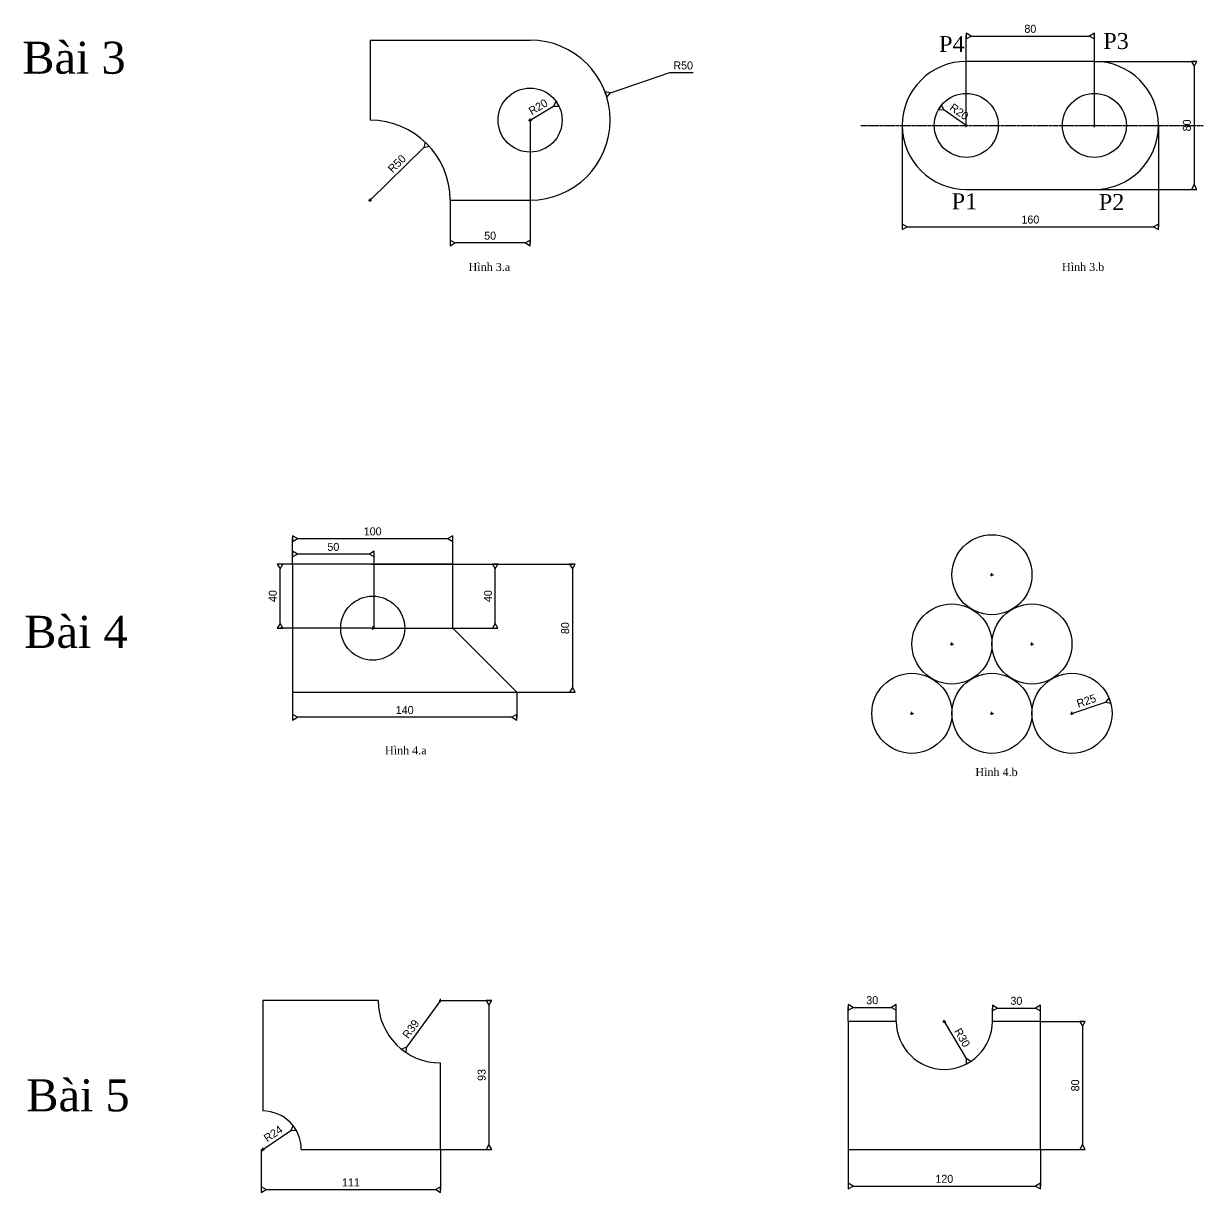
# Model space of a CAD drawing. Header units: inches. Extents: x 90 to 18020, y 90 to 97676.
# Drawn here: x 6142 to 6879, y 96221 to 96951 of the extents above; entities that cross this region are included whole.
import ezdxf

# ---------------------------------------------------------------- set-up
doc = ezdxf.new("R2010")
doc.units = ezdxf.units.IN
doc.header["$MEASUREMENT"] = 0
doc.linetypes.add('CENTER', pattern=[2, 1.25, -0.25, 0.25, -0.25])
doc.layers.add('Cl', color=6, linetype='CENTER')
doc.layers.add('Line1', color=7, linetype='Continuous', lineweight=30)
doc.styles.add('Text1', font='times.ttf')
doc.dimstyles.new('Style1', dxfattribs={"dimtxt": 5, "dimasz": 3, "dimexe": 0.18, "dimexo": 0.0625, "dimgap": 2, "dimtad": 1, "dimtoh": 1, "dimdec": 0, "dimzin": 0, "dimdsep": 46, "dimtxsty": 'Standard', "dimblk": 'DATUMBLANK', "dimcen": 1, "dimadec": 0, "dimazin": 0, "dimtfac": 1, "dimtdec": 0, "dimtofl": 0, "dimtmove": 0, "dimatfit": 1, "dimfxl": 1, "dimtolj": 1, "dimtzin": 0, "dimarcsym": 2})

# ---------------------------------------------------------------- blocks, each defined once
blk = doc.blocks.new('_DatumBlank')
at = {"color": 0, "linetype": 'ByBlock', "lineweight": -2}
for p, q in [((0, 0.58), (-1, 0)), ((-1, 0), (0, -0.58)), ((0, -0.58), (0, 0.58))]:
    blk.add_line(p, q, dxfattribs=at)
blk = doc.blocks.new('*D39')
at = {"color": 0, "lineweight": -2, "transparency": 16777216}
for p, q in [((6458.38, 96890.59), (6458.38, 96813.77)), ((6408.38, 96840.59), (6408.38, 96813.77)), ((6455.38, 96813.95), (6411.38, 96813.95))]:
    blk.add_line(p, q, dxfattribs=at)
at = {"layer": 'Defpoints', "color": 0, "transparency": 16777216}
for p in [(6458.38, 96890.65), (6408.38, 96840.65), (6408.38, 96813.95)]:
    blk.add_point(p, dxfattribs=at)
at = {"color": 0, "lineweight": -2, "transparency": 16777216, "xscale": 3, "yscale": 3, "zscale": 3, "rotation": 180}
blk.add_blockref('_DatumBlank', (6408.38, 96813.95), dxfattribs=at)
at = {"color": 0, "lineweight": -2, "transparency": 16777216, "xscale": 3, "yscale": 3, "zscale": 3}
blk.add_blockref('_DatumBlank', (6458.38, 96813.95), dxfattribs=at)
at = {"color": 0, "transparency": 16777216, "insert": (6433.38, 96818.45), "char_height": 5, "attachment_point": 5}
blk.add_mtext('\\A1;50', dxfattribs=at)
blk = doc.blocks.new('*D41')
at = {"color": 0, "lineweight": -2, "transparency": 16777216}
for p, q in [((6508.57, 96907.68), (6545.71, 96920.29)), ((6545.71, 96920.29), (6560.21, 96920.29)), ((6458.38, 96889.65), (6458.38, 96891.65)), ((6457.38, 96890.65), (6459.38, 96890.65))]:
    blk.add_line(p, q, dxfattribs=at)
at = {"layer": 'Defpoints', "color": 0, "transparency": 16777216}
for p in [(6505.73, 96906.72), (6458.38, 96890.65)]:
    blk.add_point(p, dxfattribs=at)
at = {"color": 0, "lineweight": -2, "transparency": 16777216, "xscale": 3, "yscale": 3, "zscale": 3, "rotation": 198.7460633759187}
blk.add_blockref('_DatumBlank', (6505.73, 96906.72), dxfattribs=at)
at = {"color": 0, "transparency": 16777216, "insert": (6553.96, 96924.79), "char_height": 5, "attachment_point": 5}
blk.add_mtext('\\A1;R50', dxfattribs=at)
blk = doc.blocks.new('*D43')
at = {"color": 0, "lineweight": -2, "transparency": 16777216}
blk.add_line((6458.38, 96890.65), (6472.99, 96899.35), dxfattribs=at)
at = {"layer": 'Defpoints', "color": 0, "transparency": 16777216}
for p in [(6475.56, 96900.88), (6458.38, 96890.65)]:
    blk.add_point(p, dxfattribs=at)
at = {"color": 0, "lineweight": -2, "transparency": 16777216, "xscale": 3, "yscale": 3, "zscale": 3, "rotation": 30.77905843554018}
blk.add_blockref('_DatumBlank', (6475.56, 96900.88), dxfattribs=at)
at = {"color": 0, "transparency": 16777216, "insert": (6463.38, 96898.86), "char_height": 5, "attachment_point": 5, "rotation": 30.77906}
blk.add_mtext('\\A1;R20', dxfattribs=at)
blk = doc.blocks.new('*D44')
at = {"color": 0, "lineweight": -2, "transparency": 16777216}
blk.add_line((6358.38, 96840.65), (6391.92, 96873.58), dxfattribs=at)
at = {"layer": 'Defpoints', "color": 0, "transparency": 16777216}
for p in [(6394.06, 96875.68), (6358.38, 96840.65)]:
    blk.add_point(p, dxfattribs=at)
at = {"color": 0, "lineweight": -2, "transparency": 16777216, "xscale": 3, "yscale": 3, "zscale": 3, "rotation": 44.47267478327696}
blk.add_blockref('_DatumBlank', (6394.06, 96875.68), dxfattribs=at)
at = {"color": 0, "transparency": 16777216, "insert": (6375.17, 96863.44), "char_height": 5, "attachment_point": 5, "rotation": 44.47267}
blk.add_mtext('\\A1;R50', dxfattribs=at)
blk = doc.blocks.new('*D46')
at = {"color": 0, "lineweight": -2, "transparency": 16777216}
for p, q in [((6730.79, 96887.4), (6730.79, 96943.33)), ((6733.79, 96943.15), (6807.79, 96943.15)), ((6810.79, 96887.4), (6810.79, 96943.33))]:
    blk.add_line(p, q, dxfattribs=at)
at = {"layer": 'Defpoints', "color": 0, "transparency": 16777216}
for p in [(6810.79, 96943.15), (6730.79, 96887.34), (6810.79, 96887.34)]:
    blk.add_point(p, dxfattribs=at)
at = {"color": 0, "lineweight": -2, "transparency": 16777216, "xscale": 3, "yscale": 3, "zscale": 3, "rotation": 180}
blk.add_blockref('_DatumBlank', (6730.79, 96943.15), dxfattribs=at)
at = {"color": 0, "lineweight": -2, "transparency": 16777216, "xscale": 3, "yscale": 3, "zscale": 3}
blk.add_blockref('_DatumBlank', (6810.79, 96943.15), dxfattribs=at)
at = {"color": 0, "transparency": 16777216, "insert": (6770.79, 96947.65), "char_height": 5, "attachment_point": 5}
blk.add_mtext('\\A1;80', dxfattribs=at)
blk = doc.blocks.new('*D47')
at = {"color": 0, "lineweight": -2, "transparency": 16777216}
for p, q in [((6810.85, 96927.34), (6873.26, 96927.34)), ((6873.08, 96924.34), (6873.08, 96850.34)), ((6810.85, 96847.34), (6873.26, 96847.34))]:
    blk.add_line(p, q, dxfattribs=at)
at = {"layer": 'Defpoints', "color": 0, "transparency": 16777216}
for p in [(6810.79, 96927.34), (6810.79, 96847.34), (6873.08, 96847.34)]:
    blk.add_point(p, dxfattribs=at)
at = {"color": 0, "lineweight": -2, "transparency": 16777216, "xscale": 3, "yscale": 3, "zscale": 3}
for p, rotation in [((6873.08, 96927.34), 90), ((6873.08, 96847.34), 270)]:
    blk.add_blockref('_DatumBlank', p, dxfattribs=dict(at, rotation=rotation))
at = {"color": 0, "transparency": 16777216, "insert": (6868.58, 96887.34), "char_height": 5, "attachment_point": 5, "rotation": 90}
blk.add_mtext('\\A1;80', dxfattribs=at)
blk = doc.blocks.new('*D48')
at = {"color": 0, "lineweight": -2, "transparency": 16777216}
for p, q in [((6690.79, 96887.28), (6690.79, 96823.82)), ((6850.79, 96887.28), (6850.79, 96823.82)), ((6693.79, 96824), (6847.79, 96824))]:
    blk.add_line(p, q, dxfattribs=at)
at = {"layer": 'Defpoints', "color": 0, "transparency": 16777216}
for p in [(6690.79, 96887.34), (6850.79, 96887.34), (6850.79, 96824)]:
    blk.add_point(p, dxfattribs=at)
at = {"color": 0, "lineweight": -2, "transparency": 16777216, "xscale": 3, "yscale": 3, "zscale": 3, "rotation": 180}
blk.add_blockref('_DatumBlank', (6690.79, 96824), dxfattribs=at)
at = {"color": 0, "lineweight": -2, "transparency": 16777216, "xscale": 3, "yscale": 3, "zscale": 3}
blk.add_blockref('_DatumBlank', (6850.79, 96824), dxfattribs=at)
at = {"color": 0, "transparency": 16777216, "insert": (6770.79, 96828.5), "char_height": 5, "attachment_point": 5}
blk.add_mtext('\\A1;160', dxfattribs=at)
blk = doc.blocks.new('*D49')
at = {"color": 0, "lineweight": -2, "transparency": 16777216}
blk.add_line((6730.79, 96887.34), (6716.81, 96897.02), dxfattribs=at)
at = {"layer": 'Defpoints', "color": 0, "transparency": 16777216}
for p in [(6714.35, 96898.73), (6730.79, 96887.34)]:
    blk.add_point(p, dxfattribs=at)
at = {"color": 0, "lineweight": -2, "transparency": 16777216, "xscale": 3, "yscale": 3, "zscale": 3, "rotation": 145.2802601158772}
blk.add_blockref('_DatumBlank', (6714.35, 96898.73), dxfattribs=at)
at = {"color": 0, "transparency": 16777216, "insert": (6726.36, 96895.88), "char_height": 5, "attachment_point": 5, "rotation": 325.28026}
blk.add_mtext('\\A1;R20', dxfattribs=at)
blk = doc.blocks.new('*D50')
at = {"color": 0, "lineweight": -2, "transparency": 16777216}
for p, q in [((6310.04, 96613.39), (6310.04, 96629.41)), ((6313.04, 96629.23), (6407.04, 96629.23)), ((6410.04, 96613.39), (6410.04, 96629.41))]:
    blk.add_line(p, q, dxfattribs=at)
at = {"layer": 'Defpoints', "color": 0, "transparency": 16777216}
for p in [(6410.04, 96629.23), (6310.04, 96613.32), (6410.04, 96613.32)]:
    blk.add_point(p, dxfattribs=at)
at = {"color": 0, "lineweight": -2, "transparency": 16777216, "xscale": 3, "yscale": 3, "zscale": 3, "rotation": 180}
blk.add_blockref('_DatumBlank', (6310.04, 96629.23), dxfattribs=at)
at = {"color": 0, "lineweight": -2, "transparency": 16777216, "xscale": 3, "yscale": 3, "zscale": 3}
blk.add_blockref('_DatumBlank', (6410.04, 96629.23), dxfattribs=at)
at = {"color": 0, "transparency": 16777216, "insert": (6360.04, 96633.73), "char_height": 5, "attachment_point": 5}
blk.add_mtext('\\A1;100', dxfattribs=at)
blk = doc.blocks.new('*D51')
at = {"color": 0, "lineweight": -2, "transparency": 16777216}
for p, q in [((6310.04, 96613.39), (6310.04, 96619.75)), ((6358.04, 96619.57), (6313.04, 96619.57)), ((6361.04, 96573.39), (6361.04, 96619.75))]:
    blk.add_line(p, q, dxfattribs=at)
at = {"layer": 'Defpoints', "color": 0, "transparency": 16777216}
for p in [(6310.04, 96619.57), (6310.04, 96613.32), (6361.04, 96573.32)]:
    blk.add_point(p, dxfattribs=at)
at = {"color": 0, "lineweight": -2, "transparency": 16777216, "xscale": 3, "yscale": 3, "zscale": 3, "rotation": 180}
blk.add_blockref('_DatumBlank', (6310.04, 96619.57), dxfattribs=at)
at = {"color": 0, "lineweight": -2, "transparency": 16777216, "xscale": 3, "yscale": 3, "zscale": 3}
blk.add_blockref('_DatumBlank', (6361.04, 96619.57), dxfattribs=at)
at = {"color": 0, "transparency": 16777216, "insert": (6335.48, 96624.07), "char_height": 5, "attachment_point": 5}
blk.add_mtext('\\A1;50', dxfattribs=at)
blk = doc.blocks.new('*D52')
at = {"color": 0, "lineweight": -2, "transparency": 16777216}
for p, q in [((6358.98, 96613.32), (6301.97, 96613.32)), ((6302.15, 96576.32), (6302.15, 96610.32)), ((6358.98, 96573.32), (6301.97, 96573.32))]:
    blk.add_line(p, q, dxfattribs=at)
at = {"layer": 'Defpoints', "color": 0, "transparency": 16777216}
for p in [(6302.15, 96613.32), (6359.04, 96613.32), (6359.04, 96573.32)]:
    blk.add_point(p, dxfattribs=at)
at = {"color": 0, "lineweight": -2, "transparency": 16777216, "xscale": 3, "yscale": 3, "zscale": 3}
for p, rotation in [((6302.15, 96613.32), 90), ((6302.15, 96573.32), 270)]:
    blk.add_blockref('_DatumBlank', p, dxfattribs=dict(at, rotation=rotation))
at = {"color": 0, "transparency": 16777216, "insert": (6297.65, 96593.32), "char_height": 5, "attachment_point": 5, "rotation": 90}
blk.add_mtext('\\A1;40', dxfattribs=at)
blk = doc.blocks.new('*D53')
at = {"color": 0, "lineweight": -2, "transparency": 16777216}
for p, q in [((6359.11, 96613.32), (6436.71, 96613.32)), ((6436.53, 96576.32), (6436.53, 96610.32)), ((6359.11, 96573.32), (6436.71, 96573.32))]:
    blk.add_line(p, q, dxfattribs=at)
at = {"layer": 'Defpoints', "color": 0, "transparency": 16777216}
for p in [(6359.04, 96613.32), (6436.53, 96613.32), (6359.04, 96573.32)]:
    blk.add_point(p, dxfattribs=at)
at = {"color": 0, "lineweight": -2, "transparency": 16777216, "xscale": 3, "yscale": 3, "zscale": 3}
for p, rotation in [((6436.53, 96613.32), 90), ((6436.53, 96573.32), 270)]:
    blk.add_blockref('_DatumBlank', p, dxfattribs=dict(at, rotation=rotation))
at = {"color": 0, "transparency": 16777216, "insert": (6432.03, 96593.32), "char_height": 5, "attachment_point": 5, "rotation": 90}
blk.add_mtext('\\A1;40', dxfattribs=at)
blk = doc.blocks.new('*D54')
at = {"color": 0, "lineweight": -2, "transparency": 16777216}
for p, q in [((6410.11, 96613.32), (6484.94, 96613.32)), ((6484.76, 96610.32), (6484.76, 96536.32)), ((6450.11, 96533.32), (6484.94, 96533.32))]:
    blk.add_line(p, q, dxfattribs=at)
at = {"layer": 'Defpoints', "color": 0, "transparency": 16777216}
for p in [(6410.04, 96613.32), (6450.04, 96533.32), (6484.76, 96533.32)]:
    blk.add_point(p, dxfattribs=at)
at = {"color": 0, "lineweight": -2, "transparency": 16777216, "xscale": 3, "yscale": 3, "zscale": 3}
for p, rotation in [((6484.76, 96613.32), 90), ((6484.76, 96533.32), 270)]:
    blk.add_blockref('_DatumBlank', p, dxfattribs=dict(at, rotation=rotation))
at = {"color": 0, "transparency": 16777216, "insert": (6480.26, 96573.32), "char_height": 5, "attachment_point": 5, "rotation": 90}
blk.add_mtext('\\A1;80', dxfattribs=at)
blk = doc.blocks.new('*D55')
at = {"color": 0, "lineweight": -2, "transparency": 16777216}
for p, q in [((6310.04, 96533.26), (6310.04, 96517.48)), ((6450.04, 96533.26), (6450.04, 96517.48)), ((6447.04, 96517.66), (6313.04, 96517.66))]:
    blk.add_line(p, q, dxfattribs=at)
at = {"layer": 'Defpoints', "color": 0, "transparency": 16777216}
for p in [(6310.04, 96533.32), (6450.04, 96533.32), (6310.04, 96517.66)]:
    blk.add_point(p, dxfattribs=at)
at = {"color": 0, "lineweight": -2, "transparency": 16777216, "xscale": 3, "yscale": 3, "zscale": 3, "rotation": 180}
blk.add_blockref('_DatumBlank', (6310.04, 96517.66), dxfattribs=at)
at = {"color": 0, "lineweight": -2, "transparency": 16777216, "xscale": 3, "yscale": 3, "zscale": 3}
blk.add_blockref('_DatumBlank', (6450.04, 96517.66), dxfattribs=at)
at = {"color": 0, "transparency": 16777216, "insert": (6380.04, 96522.16), "char_height": 5, "attachment_point": 5}
blk.add_mtext('\\A1;140', dxfattribs=at)
blk = doc.blocks.new('*D56')
at = {"color": 0, "lineweight": -2, "transparency": 16777216}
blk.add_line((6796.79, 96520.11), (6817.64, 96527.15), dxfattribs=at)
at = {"layer": 'Defpoints', "color": 0, "transparency": 16777216}
for p in [(6820.48, 96528.11), (6796.79, 96520.11)]:
    blk.add_point(p, dxfattribs=at)
at = {"color": 0, "lineweight": -2, "transparency": 16777216, "xscale": 3, "yscale": 3, "zscale": 3, "rotation": 18.65393810708659}
blk.add_blockref('_DatumBlank', (6820.48, 96528.11), dxfattribs=at)
at = {"color": 0, "transparency": 16777216, "insert": (6805.78, 96527.89), "char_height": 5, "attachment_point": 5, "rotation": 18.65394}
blk.add_mtext('\\A1;R25', dxfattribs=at)
blk = doc.blocks.new('*D57')
at = {"color": 0, "lineweight": -2, "transparency": 16777216}
blk.add_line((6291.46, 96247.74), (6308.82, 96259.55), dxfattribs=at)
at = {"layer": 'Defpoints', "color": 0, "transparency": 16777216}
for p in [(6311.3, 96261.24), (6291.46, 96247.74)]:
    blk.add_point(p, dxfattribs=at)
at = {"color": 0, "lineweight": -2, "transparency": 16777216, "xscale": 3, "yscale": 3, "zscale": 3, "rotation": 34.21233682426852}
blk.add_blockref('_DatumBlank', (6311.3, 96261.24), dxfattribs=at)
at = {"color": 0, "transparency": 16777216, "insert": (6297.88, 96257.55), "char_height": 5, "attachment_point": 5, "rotation": 34.21234}
blk.add_mtext('\\A1;R24', dxfattribs=at)
blk = doc.blocks.new('*D58')
at = {"color": 0, "lineweight": -2, "transparency": 16777216}
blk.add_line((6402.46, 96340.74), (6381.23, 96311.67), dxfattribs=at)
at = {"layer": 'Defpoints', "color": 0, "transparency": 16777216}
for p in [(6402.46, 96340.74), (6379.46, 96309.25)]:
    blk.add_point(p, dxfattribs=at)
at = {"color": 0, "lineweight": -2, "transparency": 16777216, "xscale": 3, "yscale": 3, "zscale": 3, "rotation": 233.8612376037122}
blk.add_blockref('_DatumBlank', (6379.46, 96309.25), dxfattribs=at)
at = {"color": 0, "transparency": 16777216, "insert": (6383.89, 96322.94), "char_height": 5, "attachment_point": 5, "rotation": 53.86124}
blk.add_mtext('\\A1;R39', dxfattribs=at)
blk = doc.blocks.new('*D59')
at = {"color": 0, "lineweight": -2, "transparency": 16777216}
for p, q in [((6290.46, 96247.68), (6290.46, 96222.44)), ((6402.46, 96247.68), (6402.46, 96222.44)), ((6293.46, 96222.62), (6399.46, 96222.62))]:
    blk.add_line(p, q, dxfattribs=at)
at = {"layer": 'Defpoints', "color": 0, "transparency": 16777216}
for p in [(6290.46, 96247.74), (6402.46, 96247.74), (6402.46, 96222.62)]:
    blk.add_point(p, dxfattribs=at)
at = {"color": 0, "lineweight": -2, "transparency": 16777216, "xscale": 3, "yscale": 3, "zscale": 3, "rotation": 180}
blk.add_blockref('_DatumBlank', (6290.46, 96222.62), dxfattribs=at)
at = {"color": 0, "lineweight": -2, "transparency": 16777216, "xscale": 3, "yscale": 3, "zscale": 3}
blk.add_blockref('_DatumBlank', (6402.46, 96222.62), dxfattribs=at)
at = {"color": 0, "transparency": 16777216, "insert": (6346.46, 96227.12), "char_height": 5, "attachment_point": 5}
blk.add_mtext('\\A1;111', dxfattribs=at)
blk = doc.blocks.new('*D60')
at = {"color": 0, "lineweight": -2, "transparency": 16777216}
for p, q in [((6402.52, 96340.74), (6432.82, 96340.74)), ((6432.64, 96337.74), (6432.64, 96250.74)), ((6402.52, 96247.74), (6432.82, 96247.74))]:
    blk.add_line(p, q, dxfattribs=at)
at = {"layer": 'Defpoints', "color": 0, "transparency": 16777216}
for p in [(6402.46, 96340.74), (6402.46, 96247.74), (6432.64, 96247.74)]:
    blk.add_point(p, dxfattribs=at)
at = {"color": 0, "lineweight": -2, "transparency": 16777216, "xscale": 3, "yscale": 3, "zscale": 3}
for p, rotation in [((6432.64, 96340.74), 90), ((6432.64, 96247.74), 270)]:
    blk.add_blockref('_DatumBlank', p, dxfattribs=dict(at, rotation=rotation))
at = {"color": 0, "transparency": 16777216, "insert": (6428.14, 96294.24), "char_height": 5, "attachment_point": 5, "rotation": 90}
blk.add_mtext('\\A1;93', dxfattribs=at)
blk = doc.blocks.new('*D61')
at = {"color": 0, "lineweight": -2, "transparency": 16777216}
for p, q in [((6657.06, 96327.8), (6657.06, 96336.6)), ((6660.06, 96336.42), (6684.06, 96336.42)), ((6687.06, 96327.8), (6687.06, 96336.6))]:
    blk.add_line(p, q, dxfattribs=at)
at = {"layer": 'Defpoints', "color": 0, "transparency": 16777216}
for p in [(6687.06, 96336.42), (6657.06, 96327.74), (6687.06, 96327.74)]:
    blk.add_point(p, dxfattribs=at)
at = {"color": 0, "lineweight": -2, "transparency": 16777216, "xscale": 3, "yscale": 3, "zscale": 3, "rotation": 180}
blk.add_blockref('_DatumBlank', (6657.06, 96336.42), dxfattribs=at)
at = {"color": 0, "lineweight": -2, "transparency": 16777216, "xscale": 3, "yscale": 3, "zscale": 3}
blk.add_blockref('_DatumBlank', (6687.06, 96336.42), dxfattribs=at)
at = {"color": 0, "transparency": 16777216, "insert": (6672.06, 96340.92), "char_height": 5, "attachment_point": 5}
blk.add_mtext('\\A1;30', dxfattribs=at)
blk = doc.blocks.new('*D62')
at = {"color": 0, "lineweight": -2, "transparency": 16777216}
for p, q in [((6747.06, 96327.8), (6747.06, 96336.22)), ((6750.06, 96336.04), (6774.06, 96336.04)), ((6777.06, 96327.8), (6777.06, 96336.22))]:
    blk.add_line(p, q, dxfattribs=at)
at = {"layer": 'Defpoints', "color": 0, "transparency": 16777216}
for p in [(6777.06, 96336.04), (6747.06, 96327.74), (6777.06, 96327.74)]:
    blk.add_point(p, dxfattribs=at)
at = {"color": 0, "lineweight": -2, "transparency": 16777216, "xscale": 3, "yscale": 3, "zscale": 3, "rotation": 180}
blk.add_blockref('_DatumBlank', (6747.06, 96336.04), dxfattribs=at)
at = {"color": 0, "lineweight": -2, "transparency": 16777216, "xscale": 3, "yscale": 3, "zscale": 3}
blk.add_blockref('_DatumBlank', (6777.06, 96336.04), dxfattribs=at)
at = {"color": 0, "transparency": 16777216, "insert": (6762.06, 96340.54), "char_height": 5, "attachment_point": 5}
blk.add_mtext('\\A1;30', dxfattribs=at)
blk = doc.blocks.new('*D63')
at = {"color": 0, "lineweight": -2, "transparency": 16777216}
blk.add_line((6717.06, 96327.74), (6730.68, 96304.43), dxfattribs=at)
at = {"layer": 'Defpoints', "color": 0, "transparency": 16777216}
for p in [(6717.06, 96327.74), (6732.19, 96301.84)]:
    blk.add_point(p, dxfattribs=at)
at = {"color": 0, "lineweight": -2, "transparency": 16777216, "xscale": 3, "yscale": 3, "zscale": 3, "rotation": 300.2927854478629}
blk.add_blockref('_DatumBlank', (6732.19, 96301.84), dxfattribs=at)
at = {"color": 0, "transparency": 16777216, "insert": (6728.22, 96317.56), "char_height": 5, "attachment_point": 5, "rotation": 300.29279}
blk.add_mtext('\\A1;R30', dxfattribs=at)
blk = doc.blocks.new('*D64')
at = {"color": 0, "lineweight": -2, "transparency": 16777216}
for p, q in [((6777.12, 96327.74), (6803.52, 96327.74)), ((6803.34, 96324.74), (6803.34, 96250.74)), ((6777.12, 96247.74), (6803.52, 96247.74))]:
    blk.add_line(p, q, dxfattribs=at)
at = {"layer": 'Defpoints', "color": 0, "transparency": 16777216}
for p in [(6777.06, 96327.74), (6777.06, 96247.74), (6803.34, 96247.74)]:
    blk.add_point(p, dxfattribs=at)
at = {"color": 0, "lineweight": -2, "transparency": 16777216, "xscale": 3, "yscale": 3, "zscale": 3}
for p, rotation in [((6803.34, 96327.74), 90), ((6803.34, 96247.74), 270)]:
    blk.add_blockref('_DatumBlank', p, dxfattribs=dict(at, rotation=rotation))
at = {"color": 0, "transparency": 16777216, "insert": (6798.84, 96287.74), "char_height": 5, "attachment_point": 5, "rotation": 90}
blk.add_mtext('\\A1;80', dxfattribs=at)
blk = doc.blocks.new('*D65')
at = {"color": 0, "lineweight": -2, "transparency": 16777216}
for p, q in [((6657.06, 96247.68), (6657.06, 96224.66)), ((6777.06, 96247.68), (6777.06, 96224.66)), ((6660.06, 96224.84), (6774.06, 96224.84))]:
    blk.add_line(p, q, dxfattribs=at)
at = {"layer": 'Defpoints', "color": 0, "transparency": 16777216}
for p in [(6657.06, 96247.74), (6777.06, 96247.74), (6777.06, 96224.84)]:
    blk.add_point(p, dxfattribs=at)
at = {"color": 0, "lineweight": -2, "transparency": 16777216, "xscale": 3, "yscale": 3, "zscale": 3, "rotation": 180}
blk.add_blockref('_DatumBlank', (6657.06, 96224.84), dxfattribs=at)
at = {"color": 0, "lineweight": -2, "transparency": 16777216, "xscale": 3, "yscale": 3, "zscale": 3}
blk.add_blockref('_DatumBlank', (6777.06, 96224.84), dxfattribs=at)
at = {"color": 0, "transparency": 16777216, "insert": (6717.06, 96229.34), "char_height": 5, "attachment_point": 5}
blk.add_mtext('\\A1;120', dxfattribs=at)

msp = doc.modelspace()

# ---------------------------------------------------------------- linework, layer by layer
for p, q in [((6729.79, 96887.34), (6731.79, 96887.34)), ((6730.79, 96886.34), (6730.79, 96888.34)), ((6809.79, 96887.34), (6811.79, 96887.34)), ((6810.79, 96886.34), (6810.79, 96888.34)), ((6357.38, 96840.65), (6359.38, 96840.65)), ((6358.38, 96839.65), (6358.38, 96841.65)), ((6401.46, 96340.74), (6403.46, 96340.74)), ((6402.46, 96339.74), (6402.46, 96341.74)), ((6716.06, 96327.74), (6718.06, 96327.74)), ((6717.06, 96326.74), (6717.06, 96328.74)), ((6290.46, 96247.74), (6292.46, 96247.74)), ((6291.46, 96246.74), (6291.46, 96248.74))]:
    msp.add_line(p, q)
for p in [(6730.79, 96887.34), (6730.79, 96887.34), (6731.79, 96887.34), (6810.79, 96887.34), (6811.79, 96887.34)]:
    msp.add_point(p)
at = {"layer": 'Cl'}
msp.add_line((6664.98, 96887.34), (6878.88, 96887.34), dxfattribs=at)
at = {"layer": 'Line1'}
for p, q in [((6358.38, 96940.65), (6458.38, 96940.65)), ((6358.38, 96940.65), (6358.38, 96890.65)), ((6408.38, 96840.65), (6458.38, 96840.65)), ((6745.79, 96606.71), (6747.79, 96606.71)), ((6746.79, 96605.71), (6746.79, 96607.71)), ((6360.04, 96572.32), (6360.04, 96574.32)), ((6359.04, 96573.32), (6361.04, 96573.32)), ((6450.04, 96533.32), (6410.04, 96573.32)), ((6720.79, 96563.41), (6722.79, 96563.41)), ((6721.79, 96562.41), (6721.79, 96564.41)), ((6770.79, 96563.41), (6772.79, 96563.41)), ((6771.79, 96562.41), (6771.79, 96564.41)), ((6410.04, 96533.32), (6450.04, 96533.32)), ((6695.79, 96520.11), (6697.79, 96520.11)), ((6696.79, 96519.11), (6696.79, 96521.11)), ((6745.79, 96520.11), (6747.79, 96520.11)), ((6746.79, 96519.11), (6746.79, 96521.11)), ((6795.79, 96520.11), (6797.79, 96520.11)), ((6796.79, 96519.11), (6796.79, 96521.11))]:
    msp.add_line(p, q, dxfattribs=at)
for points in [[(6810.79, 96927.34), (6730.79, 96927.34)], [(6730.79, 96847.34), (6810.79, 96847.34)], [(6410.04, 96573.32), (6410.04, 96613.32), (6310.04, 96613.32), (6310.04, 96533.32), (6410.04, 96533.32)], [(6363.46, 96340.74), (6291.46, 96340.74), (6291.46, 96271.74)], [(6687.06, 96327.74), (6657.06, 96327.74), (6657.06, 96247.74), (6777.06, 96247.74), (6777.06, 96327.74), (6747.06, 96327.74)], [(6315.46, 96247.74), (6402.46, 96247.74), (6402.46, 96301.74)]]:
    msp.add_lwpolyline(points, dxfattribs=at)
for centre, radius in [((6458.38, 96890.65), 20), ((6730.79, 96887.34), 20), ((6810.79, 96887.34), 20), ((6746.79, 96606.71), 25), ((6360.04, 96573.32), 20), ((6721.79, 96563.41), 25), ((6771.79, 96563.41), 25), ((6696.79, 96520.11), 25), ((6746.79, 96520.11), 25), ((6796.79, 96520.11), 25)]:
    msp.add_circle(centre, radius, dxfattribs=at)
for centre, radius, start, end in [((6458.38, 96890.65), 50, 270, 90), ((6730.79, 96887.34), 40, 90, 270), ((6810.79, 96887.34), 40, 270, 90), ((6358.38, 96840.65), 50, 0, 90), ((6402.46, 96340.74), 39, 180, 270), ((6717.06, 96327.74), 30, 180, 0), ((6291.46, 96247.74), 24, 0, 90)]:
    msp.add_arc(centre, radius, start, end, dxfattribs=at)

# ---------------------------------------------------------------- texts
at = {"style": 'Text1'}
for s, p in [('P4', (6713.79, 96933.2)), ('P3', (6816.32, 96935.06)), ('P1', (6721.66, 96834.93)), ('P2', (6813.53, 96834.49))]:
    msp.add_text(s, height=10, dxfattribs=at).set_placement(p)
at = {"color": 2, "style": 'Text1'}
for s, height, p in [('Bài 3', 20, (6141.14, 96919.63)), ('Hình 3.a', 5, (6419.92, 96796.43)), ('Hình 3.b', 5, (6790.55, 96796.43)), ('Bài 4', 20, (6142.4, 96561.03)), ('Hình 4.a', 5, (6367.71, 96494.52)), ('Hình 4.b', 5, (6736.47, 96480.93)), ('Bài 5', 20, (6143.66, 96271.56))]:
    msp.add_text(s, height=height, dxfattribs=at).set_placement(p)

# ---------------------------------------------------------------- dimensions: what is measured, and where the dimension line sits
for base, p1, p2, picture, middle in [((6810.79, 96943.15), (6730.79, 96887.34), (6810.79, 96887.34), '*D46', (6770.79, 96947.65)), ((6408.38, 96813.95), (6458.38, 96890.65), (6408.38, 96840.65), '*D39', (6433.38, 96818.45)), ((6850.79, 96824), (6690.79, 96887.34), (6850.79, 96887.34), '*D48', (6770.79, 96828.5)), ((6410.04, 96629.23), (6310.04, 96613.32), (6410.04, 96613.32), '*D50', (6360.04, 96633.73)), ((6310.04, 96517.66), (6450.04, 96533.32), (6310.04, 96533.32), '*D55', (6380.04, 96522.16)), ((6687.06, 96336.42), (6657.06, 96327.74), (6687.06, 96327.74), '*D61', (6672.06, 96340.92)), ((6777.06, 96336.04), (6747.06, 96327.74), (6777.06, 96327.74), '*D62', (6762.06, 96340.54)), ((6777.06, 96224.84), (6657.06, 96247.74), (6777.06, 96247.74), '*D65', (6717.06, 96229.34))]:
    dim = msp.add_linear_dim(base=base, p1=p1, p2=p2, dimstyle='Style1')
    dim.commit()
    dim.dimension.update_dxf_attribs({"geometry": picture, "text_midpoint": middle})
for center, mpoint, picture, middle in [((6458.38, 96890.65), (6505.73, 96906.72), '*D41', (6553.96, 96920.29)), ((6358.38, 96840.65), (6394.06, 96875.68), '*D44', (6378.32, 96860.23)), ((6402.46, 96340.74), (6379.46, 96309.25), '*D58', (6387.52, 96320.29)), ((6717.06, 96327.74), (6732.19, 96301.84), '*D63', (6724.33, 96315.29)), ((6291.46, 96247.74), (6311.3, 96261.24), '*D57', (6300.41, 96253.83))]:
    dim = msp.add_radius_dim(center=center, mpoint=mpoint, dimstyle='Style1')
    dim.commit()
    dim.dimension.update_dxf_attribs({"geometry": picture, "text_midpoint": middle, "dimtype": 164})
for base, p1, p2, angle, picture, middle in [((6873.08, 96847.34), (6810.79, 96927.34), (6810.79, 96847.34), 270, '*D47', (6868.58, 96887.34)), ((6302.15, 96613.32), (6359.04, 96573.32), (6359.04, 96613.32), 90, '*D52', (6297.65, 96593.32)), ((6436.53, 96613.32), (6359.04, 96573.32), (6359.04, 96613.32), 90, '*D53', (6432.03, 96593.32)), ((6484.76, 96533.32), (6410.04, 96613.32), (6450.04, 96533.32), 90, '*D54', (6480.26, 96573.32)), ((6432.64, 96247.74), (6402.46, 96340.74), (6402.46, 96247.74), 90, '*D60', (6428.14, 96294.24)), ((6803.34, 96247.74), (6777.06, 96327.74), (6777.06, 96247.74), 90, '*D64', (6798.84, 96287.74))]:
    dim = msp.add_linear_dim(base=base, p1=p1, p2=p2, angle=angle, dimstyle='Style1')
    dim.commit()
    dim.dimension.update_dxf_attribs({"geometry": picture, "text_midpoint": middle})
for center, mpoint, picture, middle in [((6458.38, 96890.65), (6475.56, 96900.88), '*D43', (6463.38, 96898.86)), ((6730.79, 96887.34), (6714.35, 96898.73), '*D49', (6726.36, 96895.88)), ((6796.79, 96520.11), (6820.48, 96528.11), '*D56', (6805.78, 96527.89))]:
    dim = msp.add_radius_dim(center=center, mpoint=mpoint, dimstyle='Style1')
    dim.commit()
    dim.dimension.update_dxf_attribs({"geometry": picture, "text_midpoint": middle})
dim = msp.add_linear_dim(base=(6310.04, 96619.57), p1=(6361.04, 96573.32), p2=(6310.04, 96613.32), text='50', dimstyle='Style1')
dim.commit()
dim.dimension.update_dxf_attribs({"geometry": '*D51', "text_midpoint": (6335.48, 96619.57), "dimtype": 160})
dim = msp.add_linear_dim(base=(6402.46, 96222.62), p1=(6290.46, 96247.74), p2=(6402.46, 96247.74), text='111', dimstyle='Style1')
dim.commit()
dim.dimension.update_dxf_attribs({"geometry": '*D59', "text_midpoint": (6346.46, 96227.12)})

doc.saveas('drawing.dxf')
